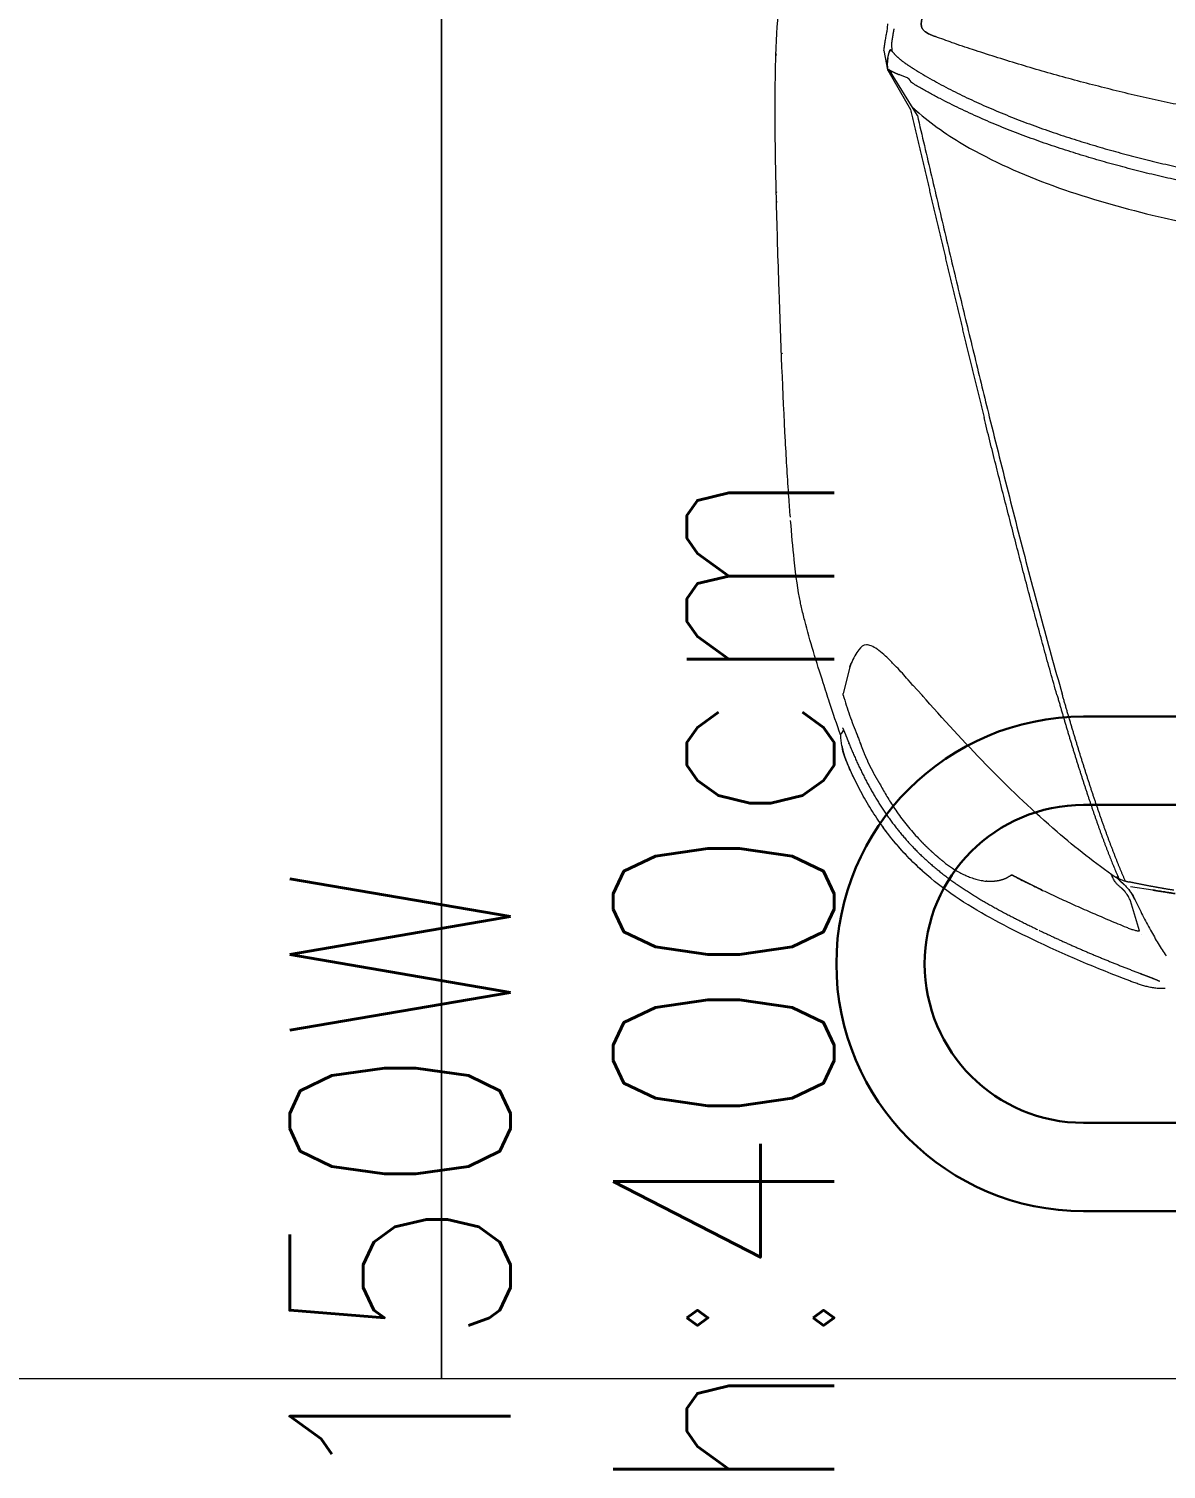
# Model space of a CAD drawing. Extents: x -2012 to 34975, y -1043 to 8321.
# Drawn here: x 33527.7 to 33656.5, y 1396.8 to 1559.9 of the extents above; entities that cross this region are included whole.
import ezdxf
from ezdxf.xclip import XClip

# ---------------------------------------------------------------- set-up
doc = ezdxf.new("R2010")
doc.units = 0
doc.header["$LTSCALE"] = 25
doc.header["$XCLIPFRAME"] = 0
doc.layers.get('0').update_dxf_attribs({"color": 9, "lineweight": 9})
for name, color, linetype, lineweight in [('04', 9, 'Continuous', 9), ('06D', 9, 'Continuous', 9), ('E-KABLO', 7, 'Continuous', 30), ('E-SOKAK AYDINLATMA ARMATÜRÜ', 7, 'Continuous', 30), ('E-YAZI', 7, 'Continuous', 30)]:
    doc.layers.add(name, color=color, linetype=linetype, lineweight=lineweight)
doc.styles.add('E-YAZI', font='txttw.shx')

# ---------------------------------------------------------------- blocks, each defined once
blk = doc.blocks.new('p-araba-polo')
for p, q in [((0.1556, -0.3961), (0.1593, -0.4217)), ((0.1094, -0.4114), (0.1433, -0.4214)), ((0.1683, -0.4355), (0.17, -0.4382)), ((0.172, -0.4427), (0.1727, -0.4429)), ((0.1727, -0.4429), (0.1735, -0.4432)), ((0.3712, -0.653), (0.3749, -0.6562)), ((0.3749, -0.6562), (0.3764, -0.6575)), ((0.3875, -0.668), (0.3764, -0.6575)), ((1.033, -0.6629), (1.0852, -0.695)), ((1.0841, -0.6962), (1.0396, -0.6705)), ((1.1066, -0.7007), (1.0845, -0.6967)), ((1.1134, -0.6923), (1.1062, -0.6918)), ((1.1073, -0.6936), (1.1062, -0.6918)), ((1.1134, -0.6923), (1.1134, -0.6923)), ((1.1367, -0.6968), (1.1276, -0.6974)), ((0.4278, -0.7293), (0.4248, -0.7314)), ((0.3189, -0.7483), (0.328, -0.7495)), ((0.3334, -0.7485), (0.3346, -0.7476)), ((0.3344, -0.7478), (0.3365, -0.7464)), ((0.4081, -0.7394), (0.3783, -0.7469))]:
    blk.add_line(p, q)
at = {"flags": 128}
for points in [[(0.3874, -0.668), (0.3906, -0.6707), (0.3938, -0.6734)], [(0.4171, -0.6952), (0.4181, -0.6962), (0.4193, -0.6975), (0.4207, -0.699)], [(0.427, -0.7064), (0.4277, -0.7072), (0.4282, -0.7081)]]:
    blk.add_lwpolyline(points, dxfattribs=at)
for points, degree, knots in [([(0.92, -0.3968), (0.9028, -0.3261), (0.8804, -0.1943), (0.8718, -0.0608), (0.8718, 0)], 3, [0, 0, 0, 0, 0.54461, 1, 1, 1, 1]), ([(1.007, 0), (1.0071, -0.0093), (1.0072, -0.0278), (1.0078, -0.0557), (1.0089, -0.0835), (1.0105, -0.1113), (1.0124, -0.1391), (1.0149, -0.1668), (1.0177, -0.1945), (1.0209, -0.2221), (1.0246, -0.2497), (1.0287, -0.2773), (1.0332, -0.3047), (1.0381, -0.3322), (1.0434, -0.3595), (1.049, -0.3867), (1.0551, -0.4139), (1.0616, -0.441), (1.0684, -0.468), (1.0756, -0.4949), (1.0831, -0.5217), (1.091, -0.5484), (1.0965, -0.5661), (1.0993, -0.5749)], 3, [0, 0, 0, 0, 0.047619, 0.095238, 0.142857, 0.190476, 0.238095, 0.285714, 0.333333, 0.380952, 0.428571, 0.47619, 0.523809, 0.571428, 0.619047, 0.666666, 0.714285, 0.761904, 0.809523, 0.857143, 0.904762, 0.952381, 1, 1, 1, 1]), ([(0.1516, -0.371), (0.1519, -0.373), (0.1526, -0.3768), (0.1532, -0.3806), (0.1535, -0.3825)], 3, [0, 0, 0, 0, 0.500002, 1, 1, 1, 1]), ([(0.044, -0.3824), (0.044, -0.3841), (0.0439, -0.3875), (0.0443, -0.3927), (0.0451, -0.3978), (0.0462, -0.4028), (0.0476, -0.4078), (0.0492, -0.4127), (0.0509, -0.4176), (0.0521, -0.4208), (0.0527, -0.4224)], 3, [0, 0, 0, 0, 0.124987, 0.249975, 0.374965, 0.49996, 0.624964, 0.749973, 0.874985, 1, 1, 1, 1]), ([(0.0615, -0.4113), (0.0608, -0.4095), (0.0594, -0.4057), (0.0572, -0.4), (0.0549, -0.3942), (0.0534, -0.3907), (0.0526, -0.3888)], 3, [0, 0, 0, 0, 0.242914, 0.490387, 0.743262, 1, 1, 1, 1]), ([(0.1449, -0.4166), (0.1418, -0.4151), (0.1357, -0.4122), (0.127, -0.4078), (0.1185, -0.4034), (0.1103, -0.399), (0.1024, -0.3945), (0.0949, -0.3901), (0.0878, -0.3856), (0.0833, -0.3826), (0.0811, -0.3811)], 3, [0, 0, 0, 0, 0.125001, 0.250002, 0.375002, 0.500003, 0.625003, 0.750002, 0.875001, 1, 1, 1, 1]), ([(0.1535, -0.3825), (0.1538, -0.3848), (0.1545, -0.3893), (0.1553, -0.3939), (0.1556, -0.3961)], 3, [0, 0, 0, 0, 0.499954, 1, 1, 1, 1]), ([(0.1135, -0.4261), (0.1129, -0.4247), (0.1118, -0.422), (0.1104, -0.4178), (0.1095, -0.414), (0.1094, -0.4122), (0.1094, -0.4114)], 3, [0, 0, 0, 0, 0.270369, 0.539534, 0.807022, 1, 1, 1, 1]), ([(0.1433, -0.4214), (0.145, -0.4222), (0.1483, -0.4238), (0.1515, -0.426), (0.1531, -0.4271)], 3, [0, 0, 0, 0, 0.500778, 1, 1, 1, 1]), ([(0.1553, -0.4228), (0.1545, -0.4221), (0.1529, -0.4209), (0.1502, -0.4193), (0.1476, -0.4179), (0.1458, -0.417), (0.1449, -0.4166)], 3, [0, 0, 0, 0, 0.248986, 0.49846, 0.748736, 1, 1, 1, 1]), ([(0.1619, -0.4288), (0.1608, -0.4277), (0.1586, -0.4255), (0.1564, -0.4237), (0.1553, -0.4228)], 3, [0, 0, 0, 0, 0.500116, 1, 1, 1, 1]), ([(0.1658, -0.4273), (0.1656, -0.4266), (0.1653, -0.4252), (0.165, -0.4237), (0.1648, -0.423)], 3, [0, 0, 0, 0, 0.499348, 1, 1, 1, 1]), ([(0.1553, -0.521), (0.1524, -0.5147), (0.1464, -0.5022), (0.1379, -0.4833), (0.1296, -0.4643), (0.1214, -0.4453), (0.1161, -0.4325), (0.1135, -0.4261)], 3, [0, 0, 0, 0, 0.199959, 0.399928, 0.599921, 0.799944, 1, 1, 1, 1]), ([(0.1531, -0.4271), (0.1539, -0.4278), (0.1555, -0.429), (0.1569, -0.4305), (0.1576, -0.4313)], 3, [0, 0, 0, 0, 0.5173, 1, 1, 1, 1]), ([(0.1576, -0.4313), (0.1582, -0.4321), (0.1596, -0.4337), (0.1616, -0.4362), (0.1632, -0.4376), (0.1641, -0.4383)], 3, [0, 0, 0, 0, 0.335072, 0.667573, 1, 1, 1, 1]), ([(0.1641, -0.4383), (0.1647, -0.4387), (0.1659, -0.4396), (0.1678, -0.4407), (0.1692, -0.4414), (0.1699, -0.4417)], 3, [0, 0, 0, 0, 0.333542, 0.667239, 1, 1, 1, 1]), ([(0.1691, -0.435), (0.1686, -0.4342), (0.1676, -0.4326), (0.1665, -0.43), (0.1661, -0.4282), (0.1658, -0.4273)], 3, [0, 0, 0, 0, 0.333479, 0.665683, 1, 1, 1, 1]), ([(0.1684, -0.4358), (0.1683, -0.4356), (0.1677, -0.4351), (0.1672, -0.4346), (0.1668, -0.4342)], 3, [0, 0, 0, 0, 0.227086, 1, 1, 1, 1]), ([(0.17, -0.4382), (0.1858, -0.4614), (0.2457, -0.5368), (0.3175, -0.6057), (0.3712, -0.653)], 3, [0, 0, 0, 0, 0.290843, 1, 1, 1, 1]), ([(0.3769, -0.5048), (0.3854, -0.5073), (0.4025, -0.5121), (0.4283, -0.5193), (0.4542, -0.5264), (0.4802, -0.5334), (0.5063, -0.5403), (0.5325, -0.5472), (0.5587, -0.554), (0.5851, -0.5608), (0.6115, -0.5675), (0.6379, -0.5742), (0.6644, -0.5808), (0.6821, -0.5852), (0.6909, -0.5874)], 3, [0, 0, 0, 0, 0.083342, 0.166682, 0.25, 0.333306, 0.416615, 0.499936, 0.583268, 0.666606, 0.749946, 0.83329, 0.916643, 1, 1, 1, 1]), ([(0.6916, -0.5814), (0.6764, -0.5776), (0.6461, -0.5701), (0.6008, -0.5587), (0.5557, -0.5472), (0.5107, -0.5355), (0.4661, -0.5235), (0.4216, -0.5114), (0.3923, -0.5031), (0.3777, -0.4989)], 3, [0, 0, 0, 0, 0.142912, 0.285805, 0.428682, 0.57154, 0.714362, 0.857157, 1, 1, 1, 1]), ([(0.172, -0.5544), (0.1691, -0.5489), (0.1634, -0.5378), (0.158, -0.5266), (0.1553, -0.521)], 3, [0, 0, 0, 0, 0.499946, 1, 1, 1, 1]), ([(0.0999, -0.5329), (0.1137, -0.5611), (0.1417, -0.6167), (0.1884, -0.6724), (0.2204, -0.6972), (0.2284, -0.7028)], 3, [0, 0, 0, 0, 0.436314, 0.862947, 1, 1, 1, 1]), ([(0.1721, -0.5572), (0.1723, -0.557), (0.1726, -0.5565), (0.1725, -0.5554), (0.1722, -0.5547), (0.172, -0.5544)], 3, [0, 0, 0, 0, 0.34173, 0.655167, 1, 1, 1, 1]), ([(0.1811, -0.6243), (0.18, -0.6226), (0.1777, -0.619), (0.1747, -0.6135), (0.172, -0.6079), (0.1698, -0.6023), (0.1679, -0.5965), (0.1664, -0.5907), (0.1659, -0.5869), (0.1656, -0.585)], 3, [0, 0, 0, 0, 0.14287, 0.285738, 0.428603, 0.571464, 0.714319, 0.857165, 1, 1, 1, 1]), ([(1.033, -0.6629), (1.0101, -0.6576), (0.9644, -0.6469), (0.8959, -0.6308), (0.8275, -0.6145), (0.7594, -0.598), (0.7142, -0.5869), (0.6916, -0.5814)], 3, [0, 0, 0, 0, 0.200074, 0.400125, 0.600159, 0.800117, 1, 1, 1, 1]), ([(1.0993, -0.5749), (1.102, -0.5834), (1.1072, -0.5996), (1.1147, -0.6221), (1.1199, -0.6361), (1.1222, -0.6424)], 3, [0, 0, 0, 0, 0.374907, 0.71679, 1, 1, 1, 1]), ([(0.1875, -0.633), (0.1864, -0.6316), (0.1842, -0.6288), (0.1821, -0.6258), (0.1811, -0.6243)], 3, [0, 0, 0, 0, 0.500031, 1, 1, 1, 1]), ([(1.1426, -0.6577), (1.141, -0.658), (1.1379, -0.6585), (1.1335, -0.6585), (1.1295, -0.6564), (1.1265, -0.6525), (1.1242, -0.6477), (1.1229, -0.6442), (1.1222, -0.6424)], 3, [0, 0, 0, 0, 0.19548, 0.351811, 0.493077, 0.645392, 0.816793, 1, 1, 1, 1]), ([(1.1222, -0.6424), (1.1229, -0.6442), (1.1242, -0.6477), (1.1265, -0.6525), (1.1295, -0.6564), (1.1335, -0.6585), (1.1379, -0.6585), (1.141, -0.658), (1.1426, -0.6577)], 3, [0, 0, 0, 0, 0.183207, 0.354608, 0.506923, 0.648189, 0.80452, 1, 1, 1, 1]), ([(0.1774, -0.6572), (0.18, -0.6601), (0.1853, -0.6658), (0.1936, -0.6741), (0.2022, -0.6821), (0.2111, -0.6897), (0.2203, -0.697), (0.2298, -0.7039), (0.2395, -0.7105), (0.2494, -0.7168), (0.2595, -0.7227), (0.2698, -0.7283), (0.2803, -0.7337), (0.2874, -0.737), (0.2909, -0.7387)], 3, [0, 0, 0, 0, 0.083333, 0.166665, 0.249997, 0.333329, 0.416662, 0.499995, 0.583328, 0.666661, 0.749996, 0.83333, 0.916665, 1, 1, 1, 1]), ([(0.2501, -0.6901), (0.2474, -0.6883), (0.2421, -0.6847), (0.2343, -0.679), (0.2268, -0.6729), (0.2194, -0.6665), (0.2145, -0.662), (0.2121, -0.6598)], 3, [0, 0, 0, 0, 0.200084, 0.400065, 0.600042, 0.800036, 1, 1, 1, 1]), ([(1.0739, -0.6723), (1.0744, -0.6729), (1.0755, -0.6741), (1.0761, -0.6756), (1.0764, -0.6763)], 3, [0, 0, 0, 0, 0.499911, 1, 1, 1, 1]), ([(1.0764, -0.6763), (1.0769, -0.6775), (1.0778, -0.68), (1.0787, -0.6824), (1.0792, -0.6836)], 3, [0, 0, 0, 0, 0.511036, 1, 1, 1, 1]), ([(0.2762, -0.7056), (0.2741, -0.7045), (0.2697, -0.7021), (0.2632, -0.6983), (0.2566, -0.6943), (0.2523, -0.6915), (0.2501, -0.6901)], 3, [0, 0, 0, 0, 0.240377, 0.493552, 0.746754, 1, 1, 1, 1]), ([(1.0835, -0.6949), (1.0835, -0.6949), (1.0835, -0.6949), (1.0835, -0.6949), (1.0835, -0.6949), (1.0835, -0.6949), (1.0835, -0.6949), (1.0835, -0.6949), (1.0835, -0.6949), (1.0835, -0.6949), (1.0835, -0.6949)], 5, [0, 0, 0, 0, 0, 0, 1, 1, 1, 1, 1, 1.000001, 1.000001, 1.000001, 1.000001, 1.000001, 1.000001]), ([(1.0853, -0.6968), (1.0851, -0.6968), (1.0847, -0.6968), (1.0844, -0.6966), (1.0841, -0.6965), (1.0841, -0.6963), (1.0841, -0.6962)], 3, [0, 0, 0, 0, 0.226641, 0.489612, 0.73866, 1, 1, 1, 1]), ([(1.093, -0.6968), (1.0925, -0.6969), (1.0916, -0.6969), (1.0908, -0.6969), (1.0904, -0.6969)], 3, [0, 0, 0, 0, 0.627101, 1, 1, 1, 1]), ([(1.0954, -0.6966), (1.095, -0.6967), (1.0942, -0.6968), (1.0934, -0.6968), (1.093, -0.6968)], 3, [0, 0, 0, 0, 0.505636, 1, 1, 1, 1]), ([(1.1073, -0.6936), (1.1072, -0.6936), (1.107, -0.6938), (1.1066, -0.6939), (1.1062, -0.6941), (1.106, -0.6942)], 3, [0, 0, 0, 0, 0.23445, 0.472231, 1, 1, 1, 1]), ([(1.1066, -0.7007), (1.1085, -0.7005), (1.1121, -0.7001), (1.1174, -0.6992), (1.1226, -0.6983), (1.1259, -0.6977), (1.1276, -0.6974)], 3, [0, 0, 0, 0, 0.249853, 0.499728, 0.749768, 1, 1, 1, 1]), ([(1.1075, -0.6933), (1.1074, -0.6934), (1.1074, -0.6935), (1.1073, -0.6935), (1.1073, -0.6936)], 3, [0, 0, 0, 0, 0.501057, 1, 1, 1, 1]), ([(0.3314, -0.7312), (0.3306, -0.7308), (0.3289, -0.7302), (0.3265, -0.7292), (0.3241, -0.7283), (0.3217, -0.7274), (0.3202, -0.7269), (0.3195, -0.7266)], 3, [0, 0, 0, 0, 0.19886, 0.400952, 0.606006, 0.809658, 1, 1, 1, 1]), ([(0.3764, -0.7468), (0.3726, -0.7457), (0.3649, -0.7434), (0.3536, -0.7396), (0.3424, -0.7356), (0.3351, -0.7327), (0.3314, -0.7312)], 3, [0, 0, 0, 0, 0.250001, 0.500002, 0.750003, 1, 1, 1, 1]), ([(0.2909, -0.7387), (0.2938, -0.74), (0.2996, -0.7426), (0.3085, -0.7459), (0.3146, -0.7476), (0.3178, -0.7481)], 3, [0, 0, 0, 0, 0.333411, 0.666747, 1, 1, 1, 1]), ([(0.3308, -0.7495), (0.3436, -0.7542), (0.3636, -0.7609), (0.3938, -0.7706), (0.4254, -0.7806), (0.4544, -0.789), (0.4711, -0.793), (0.4757, -0.7941)], 3, [0, 0, 0, 0, 0.260213, 0.420209, 0.662967, 0.897224, 1, 1, 1, 1]), ([(0.4758, -0.7941), (0.4779, -0.7946), (0.4931, -0.7978), (0.5106, -0.8003), (0.5297, -0.8023)], 3, [0, 0, 0, 0, 0.124213, 1, 1, 1, 1]), ([(0.578, -0.8067), (0.5852, -0.8073), (0.6136, -0.8094), (0.6943, -0.8142), (0.7938, -0.8181), (0.9022, -0.8216), (0.9869, -0.8238), (1.0486, -0.8241), (1.0808, -0.8236)], 3, [0, 0, 0, 0, 0.049552, 0.182368, 0.511137, 0.607099, 0.78604, 1, 1, 1, 1]), ([(0.5894, -0.8074), (0.5894, -0.8074), (0.5894, -0.8074), (0.5894, -0.8074), (0.5894, -0.8074), (0.5894, -0.8074), (0.5894, -0.8074), (0.5894, -0.8074), (0.5894, -0.8074), (0.5894, -0.8074), (0.5894, -0.8074), (0.5894, -0.8074), (0.5894, -0.8074), (0.5894, -0.8074), (0.5894, -0.8074)], 7, [0, 0, 0, 0, 0, 0, 0, 0, 1, 1, 1, 1, 1, 1, 1, 1, 1, 1, 1, 1, 1, 1, 1])]:
    blk.add_open_spline(points, degree=degree, knots=knots)
for points, degree in [([(0.9187, 0), (0.9187, -0.0992), (0.9262, -0.1979), (0.9398, -0.2961), (0.9595, -0.3936), (0.9846, -0.4892), (1.0189, -0.5845), (1.0701, -0.6696)], 7), ([(1.0853, -0.6665), (1.0348, -0.5843), (0.9999, -0.4894), (0.9745, -0.3944), (0.9546, -0.2963), (0.9409, -0.1982), (0.9333, -0.099), (0.9333, 0)], 7), ([(0.1535, -0.3825), (0.1532, -0.3809), (0.1529, -0.3793), (0.1527, -0.3776), (0.1524, -0.376), (0.1522, -0.3743), (0.1519, -0.3727), (0.1516, -0.371)], 7), ([(0.1554, -0.3724), (0.157, -0.3826), (0.1588, -0.3928), (0.1607, -0.403), (0.1627, -0.4132), (0.1648, -0.423)], 5), ([(0.053, -0.3896), (0.0528, -0.3896), (0.0527, -0.3894), (0.0526, -0.3892), (0.0526, -0.389), (0.0526, -0.3888)], 5), ([(0.0615, -0.4113), (0.0603, -0.4081), (0.0591, -0.4049), (0.0579, -0.4017), (0.0566, -0.3984), (0.0553, -0.3951), (0.0539, -0.3919), (0.0526, -0.3888)], 7), ([(0.1556, -0.3961), (0.1553, -0.3942), (0.155, -0.3923), (0.1546, -0.3903), (0.1543, -0.3884), (0.154, -0.3864), (0.1538, -0.3845), (0.1535, -0.3825)], 7), ([(0.996, -0.6037), (0.96, -0.5393), (0.9375, -0.4684), (0.92, -0.3968)], 3), ([(0.0527, -0.4224), (0.0527, -0.4224), (0.0527, -0.4223)], 2), ([(0.0527, -0.4223), (0.0527, -0.4224), (0.0527, -0.4224)], 2), ([(0.0527, -0.4224), (0.0668, -0.4598), (0.0826, -0.4968), (0.0999, -0.5329)], 3), ([(0.0616, -0.4115), (0.0615, -0.4115), (0.0614, -0.4115), (0.0614, -0.4115), (0.0615, -0.4114), (0.0615, -0.4113)], 5), ([(0.0616, -0.4115), (0.0615, -0.4115), (0.0614, -0.4115), (0.0614, -0.4115), (0.0615, -0.4114), (0.0615, -0.4113)], 5), ([(0.1101, -0.5251), (0.1025, -0.5092), (0.0951, -0.4931), (0.0879, -0.477), (0.081, -0.4607), (0.0743, -0.4443), (0.0678, -0.4279), (0.0615, -0.4113)], 7), ([(0.1058, -0.4093), (0.1058, -0.4093), (0.1058, -0.4094), (0.1058, -0.4094), (0.1058, -0.4094), (0.1058, -0.4094), (0.1058, -0.4094), (0.1058, -0.4094)], 7), ([(0.1058, -0.4093), (0.1058, -0.4094), (0.1058, -0.4094), (0.1058, -0.4094)], 3), ([(0.1449, -0.4166), (0.1466, -0.4174), (0.1484, -0.4183), (0.1502, -0.4192), (0.152, -0.4203), (0.1537, -0.4215), (0.1553, -0.4228)], 6), ([(0.1658, -0.4273), (0.1656, -0.4265), (0.1654, -0.4256), (0.1652, -0.4247), (0.165, -0.4239), (0.1648, -0.423)], 5), ([(0.1531, -0.4271), (0.1538, -0.4277), (0.1545, -0.4282), (0.1552, -0.4288), (0.1558, -0.4294), (0.1564, -0.43), (0.157, -0.4306), (0.1576, -0.4313)], 7), ([(0.1619, -0.4288), (0.1628, -0.4298), (0.1636, -0.4307), (0.1644, -0.4316), (0.1652, -0.4325), (0.166, -0.4334), (0.1668, -0.4342)], 6), ([(0.1668, -0.4342), (0.1658, -0.4332), (0.1648, -0.4321), (0.1639, -0.431), (0.163, -0.43), (0.1619, -0.4288)], 5), ([(0.1658, -0.4273), (0.1921, -0.4388), (0.2207, -0.4497), (0.2508, -0.4602), (0.2818, -0.4704), (0.3133, -0.4801), (0.3453, -0.4896), (0.3777, -0.4989)], 7), ([(0.1706, -0.4373), (0.1701, -0.4365), (0.1696, -0.4358), (0.1691, -0.435)], 3), ([(0.3769, -0.5048), (0.3446, -0.4956), (0.3126, -0.4861), (0.2815, -0.4765), (0.2514, -0.4666), (0.2221, -0.4565), (0.1943, -0.4459), (0.1691, -0.435)], 7), ([(0.1706, -0.4373), (0.1703, -0.4368), (0.17, -0.4364), (0.1697, -0.4359), (0.1693, -0.4355), (0.1691, -0.435)], 5), ([(0.1699, -0.4417), (0.1707, -0.4421), (0.1715, -0.4424), (0.1724, -0.4428)], 3), ([(0.1724, -0.4428), (0.1717, -0.4425), (0.171, -0.4422), (0.1703, -0.4419)], 3), ([(0.1731, -0.4427), (0.173, -0.4429), (0.1729, -0.443), (0.1727, -0.4429), (0.1726, -0.4429), (0.1724, -0.4428)], 5), ([(0.1724, -0.4428), (0.1726, -0.4429), (0.1727, -0.4429), (0.1729, -0.443), (0.173, -0.4429), (0.1731, -0.4427)], 5), ([(0.1724, -0.4428), (0.1726, -0.4429), (0.1728, -0.443), (0.1729, -0.443), (0.1731, -0.4431), (0.1733, -0.4432), (0.1735, -0.4432)], 6), ([(0.1724, -0.4428), (0.1727, -0.443), (0.1731, -0.4431), (0.1735, -0.4432)], 3), ([(0.1553, -0.521), (0.1585, -0.5277), (0.1618, -0.5344), (0.1652, -0.5411), (0.1685, -0.5478), (0.172, -0.5544)], 5), ([(0.0999, -0.5329), (0.0999, -0.5329), (0.1, -0.5328)], 2), ([(0.1, -0.5328), (0.0999, -0.5329), (0.0999, -0.5329)], 2), ([(0.1949, -0.6585), (0.1794, -0.6422), (0.1652, -0.6246), (0.1526, -0.6059), (0.1412, -0.5866), (0.1306, -0.5668), (0.1206, -0.5469), (0.1109, -0.5267)], 7), ([(0.172, -0.5544), (0.1723, -0.555), (0.1726, -0.5556), (0.1728, -0.5563), (0.1724, -0.5568), (0.1721, -0.5572)], 5), ([(0.1721, -0.5572), (0.1688, -0.5617), (0.1665, -0.5669), (0.1652, -0.5727), (0.165, -0.5788), (0.1656, -0.585)], 5), ([(1.0396, -0.6705), (0.9891, -0.6587), (0.9388, -0.647), (0.8888, -0.6352), (0.839, -0.6234), (0.7894, -0.6115), (0.7401, -0.5995), (0.6909, -0.5874)], 7), ([(1.0354, -0.6609), (1.0204, -0.6432), (1.0073, -0.6239), (0.996, -0.6037)], 3), ([(0.1875, -0.633), (0.1921, -0.6388), (0.1969, -0.6443), (0.2018, -0.6497), (0.2069, -0.6548), (0.2121, -0.6598)], 5), ([(0.195, -0.6586), (0.1949, -0.6586), (0.1949, -0.6586), (0.1949, -0.6586), (0.1949, -0.6585), (0.1949, -0.6585)], 5), ([(0.3217, -0.7403), (0.3016, -0.7322), (0.2819, -0.7231), (0.2626, -0.713), (0.244, -0.7016), (0.2263, -0.6886), (0.21, -0.6742), (0.1949, -0.6585)], 7), ([(0.3712, -0.6529), (0.3712, -0.6531), (0.3712, -0.6531), (0.3714, -0.6529)], 3), ([(0.3749, -0.6561), (0.3748, -0.6562), (0.3749, -0.6563), (0.375, -0.6562)], 3), ([(0.3749, -0.6561), (0.3748, -0.6562), (0.3749, -0.6563), (0.375, -0.6562)], 3), ([(0.3756, -0.655), (0.3756, -0.655), (0.3756, -0.655), (0.3756, -0.655), (0.3756, -0.655), (0.3756, -0.655)], 5), ([(0.3756, -0.655), (0.3756, -0.655), (0.3756, -0.655), (0.3756, -0.655), (0.3756, -0.655), (0.3756, -0.655)], 5), ([(0.3876, -0.668), (0.3876, -0.668), (0.3875, -0.668), (0.3874, -0.668)], 3), ([(0.3874, -0.668), (0.3875, -0.668), (0.3875, -0.668), (0.3875, -0.668), (0.3876, -0.668), (0.3876, -0.668)], 5), ([(1.0419, -0.6684), (1.0406, -0.6669), (1.0392, -0.6654), (1.0379, -0.6639), (1.0366, -0.6624), (1.0354, -0.6609)], 5), ([(1.0354, -0.6609), (1.0366, -0.6624), (1.0379, -0.6639), (1.0392, -0.6654), (1.0406, -0.6669), (1.0419, -0.6684)], 5), ([(1.0412, -0.6668), (1.0411, -0.6669), (1.041, -0.667), (1.0408, -0.6672)], 3), ([(1.0412, -0.6668), (1.0411, -0.6668), (1.0411, -0.6669), (1.041, -0.667), (1.0409, -0.6671), (1.0408, -0.6672)], 5), ([(1.0418, -0.6684), (1.0419, -0.6684), (1.0419, -0.6684), (1.0419, -0.6684), (1.0419, -0.6684), (1.0419, -0.6684), (1.0419, -0.6684)], 6), ([(1.0419, -0.6684), (1.0419, -0.6684), (1.0419, -0.6684), (1.0419, -0.6684), (1.0419, -0.6684), (1.0419, -0.6684), (1.0419, -0.6684)], 6), ([(1.0853, -0.6665), (1.0897, -0.6737), (1.0944, -0.6806), (1.0995, -0.687), (1.1062, -0.6918)], 4), ([(0.3938, -0.6734), (0.3987, -0.6777), (0.4036, -0.682), (0.4082, -0.6864)], 3), ([(1.07, -0.6707), (1.07, -0.6707), (1.07, -0.6707), (1.07, -0.6707), (1.07, -0.6707), (1.07, -0.6707)], 5), ([(1.07, -0.6707), (1.07, -0.6707), (1.07, -0.6707), (1.07, -0.6707), (1.07, -0.6707), (1.07, -0.6707)], 5), ([(1.0701, -0.6696), (1.0708, -0.6699), (1.0714, -0.6703), (1.0721, -0.6707), (1.0728, -0.6713), (1.0733, -0.6717), (1.0739, -0.6723)], 6), ([(1.0847, -0.695), (1.0835, -0.6928), (1.0823, -0.6905), (1.0812, -0.6883), (1.0802, -0.686), (1.0792, -0.6836)], 5), ([(0.4082, -0.6864), (0.4113, -0.6894), (0.4143, -0.6923), (0.4171, -0.6952)], 3), ([(0.4207, -0.699), (0.423, -0.7016), (0.4252, -0.704), (0.427, -0.7064)], 3), ([(1.0819, -0.692), (1.0819, -0.692), (1.0819, -0.692), (1.0819, -0.6919)], 3), ([(1.0835, -0.6949), (1.0837, -0.6952), (1.0838, -0.6954), (1.0839, -0.6957), (1.084, -0.6959), (1.0841, -0.6962)], 5), ([(1.0852, -0.695), (1.0851, -0.695), (1.085, -0.695), (1.0849, -0.695), (1.0848, -0.695), (1.0846, -0.695)], 5), ([(1.0847, -0.695), (1.0849, -0.695), (1.085, -0.695), (1.0852, -0.695)], 3), ([(1.0856, -0.6968), (1.0855, -0.6968), (1.0854, -0.6968), (1.0853, -0.6968)], 3), ([(1.0895, -0.6969), (1.0887, -0.6969), (1.088, -0.6968), (1.0872, -0.6968), (1.0864, -0.6968), (1.0856, -0.6968)], 5), ([(1.0904, -0.6969), (1.0901, -0.6969), (1.0898, -0.6969), (1.0895, -0.6969)], 3), ([(1.093, -0.6968), (1.0935, -0.6968), (1.094, -0.6968), (1.0944, -0.6967), (1.0949, -0.6967), (1.0954, -0.6966)], 5), ([(1.0954, -0.6966), (1.0957, -0.6966), (1.0959, -0.6965), (1.0962, -0.6965), (1.0964, -0.6964), (1.0967, -0.6964)], 5), ([(1.0967, -0.6964), (1.0963, -0.6965), (1.0958, -0.6965), (1.0954, -0.6966)], 3), ([(1.0967, -0.6964), (1.0969, -0.6964), (1.0972, -0.6963), (1.0974, -0.6963), (1.0977, -0.6962), (1.0979, -0.6962)], 5), ([(1.0979, -0.6962), (1.0975, -0.6963), (1.0971, -0.6963), (1.0967, -0.6964)], 3), ([(1.0979, -0.6962), (1.0992, -0.696), (1.1005, -0.6957), (1.1018, -0.6955), (1.103, -0.6951), (1.1043, -0.6947)], 5), ([(1.1043, -0.6947), (1.1046, -0.6947), (1.1048, -0.6946), (1.1051, -0.6945), (1.1054, -0.6944), (1.1056, -0.6943)], 5), ([(1.1056, -0.6943), (1.1052, -0.6945), (1.1048, -0.6946), (1.1043, -0.6947)], 3), ([(1.1056, -0.6943), (1.1057, -0.6943), (1.1058, -0.6942), (1.1059, -0.6942), (1.1059, -0.6942), (1.106, -0.6942)], 5), ([(1.106, -0.6942), (1.1059, -0.6942), (1.1057, -0.6943), (1.1056, -0.6943)], 3), ([(1.106, -0.6942), (1.1063, -0.6941), (1.1065, -0.694), (1.1067, -0.6939), (1.107, -0.6937), (1.1073, -0.6936)], 5), ([(1.106, -0.6942), (1.106, -0.6942), (1.106, -0.6942), (1.106, -0.6942)], 3), ([(1.1062, -0.6922), (1.1062, -0.6921), (1.1062, -0.6921), (1.1062, -0.692), (1.1062, -0.692), (1.1062, -0.6919)], 5), ([(1.1062, -0.6922), (1.1062, -0.6921), (1.1062, -0.6921), (1.1062, -0.692), (1.1062, -0.692), (1.1062, -0.6919)], 5), ([(1.1062, -0.6919), (1.1062, -0.6919), (1.1062, -0.6919), (1.1062, -0.6919), (1.1062, -0.6919), (1.1062, -0.6919)], 5), ([(1.1062, -0.6919), (1.1062, -0.6919), (1.1062, -0.6919), (1.1062, -0.6919)], 3), ([(1.1073, -0.6936), (1.1073, -0.6935), (1.1074, -0.6935), (1.1074, -0.6934), (1.1074, -0.6934), (1.1075, -0.6933)], 5), ([(1.131, -0.6895), (1.1285, -0.6899), (1.126, -0.6904), (1.1235, -0.6908), (1.121, -0.6912), (1.1184, -0.6916), (1.1159, -0.6919), (1.1134, -0.6923)], 7), ([(0.2765, -0.7057), (0.2764, -0.7057), (0.2762, -0.7056), (0.2761, -0.7056), (0.276, -0.7055), (0.276, -0.7054)], 5), ([(0.2765, -0.7057), (0.2764, -0.7057), (0.2762, -0.7056), (0.2761, -0.7056), (0.276, -0.7055), (0.276, -0.7054)], 5), ([(0.3195, -0.7266), (0.3131, -0.7243), (0.3067, -0.7217), (0.3004, -0.7189), (0.2941, -0.7159), (0.288, -0.7127), (0.2819, -0.7091), (0.276, -0.7054)], 7), ([(0.4282, -0.7081), (0.4316, -0.7131), (0.4335, -0.7174), (0.4334, -0.7204)], 3), ([(0.3228, -0.7278), (0.322, -0.7276), (0.3213, -0.7275), (0.3207, -0.7272), (0.3201, -0.7269), (0.3195, -0.7266)], 5), ([(0.3228, -0.7278), (0.322, -0.7276), (0.3213, -0.7275), (0.3207, -0.7272), (0.3201, -0.7269), (0.3195, -0.7266)], 5), ([(0.3291, -0.7303), (0.3291, -0.7303), (0.3291, -0.7303), (0.3291, -0.7303), (0.3291, -0.7303), (0.3291, -0.7303), (0.3291, -0.7303), (0.3291, -0.7303), (0.3291, -0.7303), (0.3291, -0.7303)], 9), ([(0.3291, -0.7303), (0.3291, -0.7303), (0.3292, -0.7304), (0.3293, -0.7304), (0.3293, -0.7304), (0.3294, -0.7304), (0.3294, -0.7304), (0.3295, -0.7304), (0.3296, -0.7305), (0.3296, -0.7305)], 9), ([(0.3296, -0.7305), (0.3296, -0.7305), (0.3295, -0.7304), (0.3294, -0.7304), (0.3294, -0.7304), (0.3293, -0.7304), (0.3293, -0.7304), (0.3292, -0.7304), (0.3291, -0.7303), (0.3291, -0.7303)], 9), ([(0.3317, -0.7313), (0.3315, -0.7313), (0.3314, -0.7312), (0.3314, -0.7312), (0.3314, -0.7312), (0.3314, -0.7312)], 5), ([(0.3317, -0.7313), (0.3315, -0.7313), (0.3314, -0.7312), (0.3314, -0.7312), (0.3314, -0.7312), (0.3314, -0.7312)], 5), ([(0.4248, -0.7314), (0.4196, -0.7347), (0.4139, -0.7373), (0.4081, -0.7394)], 3), ([(0.4334, -0.7204), (0.4334, -0.7239), (0.4311, -0.7269), (0.4278, -0.7293)], 3), ([(0.2817, -0.7343), (0.2817, -0.7343), (0.2818, -0.7344), (0.2818, -0.7344)], 3), ([(0.284, -0.7354), (0.2863, -0.7365), (0.2886, -0.7376), (0.2909, -0.7387)], 3), ([(0.291, -0.7387), (0.2909, -0.7387), (0.2909, -0.7387)], 2), ([(0.3189, -0.7483), (0.3138, -0.7474), (0.3089, -0.7461), (0.3042, -0.7445), (0.2997, -0.7427), (0.2953, -0.7407), (0.2909, -0.7387)], 6), ([(0.3392, -0.7476), (0.3378, -0.7469), (0.3359, -0.746), (0.3336, -0.745), (0.3308, -0.7439), (0.3278, -0.7427), (0.3247, -0.7415), (0.3217, -0.7403)], 7), ([(0.3218, -0.7403), (0.3218, -0.7403), (0.3217, -0.7404), (0.3217, -0.7403), (0.3217, -0.7403), (0.3217, -0.7403)], 5), ([(0.3217, -0.7403), (0.3217, -0.7403), (0.3217, -0.7404), (0.3217, -0.7404), (0.3218, -0.7403), (0.3218, -0.7403)], 5), ([(0.328, -0.7495), (0.3299, -0.7499), (0.3326, -0.7491), (0.3334, -0.7485)], 3), ([(0.3342, -0.7479), (0.3342, -0.7479), (0.3342, -0.7479), (0.3343, -0.7479), (0.3343, -0.7479), (0.3343, -0.7479)], 5), ([(0.3342, -0.7479), (0.3342, -0.7479), (0.3343, -0.7479), (0.3343, -0.7479)], 3), ([(0.3392, -0.7476), (0.3389, -0.7475), (0.3386, -0.7474), (0.3383, -0.7472), (0.3379, -0.747), (0.3377, -0.7468)], 5), ([(0.3392, -0.7476), (0.339, -0.7475), (0.3387, -0.7474), (0.3385, -0.7473), (0.3382, -0.7472), (0.338, -0.747)], 5), ([(0.3764, -0.7468), (0.3768, -0.7469), (0.3772, -0.747), (0.3776, -0.747), (0.378, -0.7469), (0.3783, -0.7469)], 5), ([(0.4081, -0.7394), (0.4089, -0.7391), (0.4097, -0.7388), (0.4106, -0.7385), (0.4114, -0.7382), (0.4122, -0.7378), (0.4131, -0.7375)], 6), ([(0.5299, -0.8023), (0.5443, -0.8039), (0.5588, -0.8052), (0.5741, -0.8064)], 3), ([(0.7638, -0.8164), (0.7637, -0.8164), (0.7637, -0.8163), (0.7636, -0.8162), (0.7635, -0.8161), (0.7634, -0.8159)], 5), ([(0.7638, -0.8164), (0.7637, -0.8164), (0.7637, -0.8163), (0.7636, -0.8162), (0.7635, -0.8161), (0.7634, -0.8159)], 5), ([(0.9357, -0.8222), (0.9352, -0.8222), (0.9348, -0.8222), (0.9343, -0.8222)], 3), ([(0.9453, -0.8224), (0.9455, -0.8224), (0.9457, -0.8224), (0.9459, -0.8223), (0.9461, -0.8222), (0.9463, -0.8221)], 5), ([(0.9453, -0.8224), (0.9455, -0.8224), (0.9457, -0.8224), (0.9459, -0.8223), (0.9461, -0.8222), (0.9463, -0.8221)], 5), ([(1.0811, -0.8236), (1.0881, -0.8235), (1.0946, -0.8233), (1.1009, -0.8231)], 3), ([(1.1004, -0.8231), (1.1009, -0.8231), (1.1013, -0.8231), (1.1018, -0.8231), (1.1022, -0.823), (1.1026, -0.8229)], 5), ([(1.1026, -0.8229), (1.1022, -0.823), (1.1018, -0.8231), (1.1013, -0.8231), (1.1009, -0.8231), (1.1004, -0.8231)], 5), ([(1.1014, -0.8231), (1.1013, -0.8231), (1.1011, -0.8231), (1.101, -0.8231), (1.1008, -0.8231), (1.1007, -0.8231), (1.1006, -0.8231), (1.1004, -0.8231)], 7), ([(1.1004, -0.8231), (1.1008, -0.8231), (1.1011, -0.8231), (1.1015, -0.8231)], 3), ([(1.1009, -0.8231), (1.1242, -0.8223), (1.1443, -0.821), (1.1589, -0.8187)], 3)]:
    blk.add_open_spline(points, degree=degree)
blk = doc.blocks.new('SOKAK AYDINLATMA ARMATÜRÜ')
at = {"layer": 'E-SOKAK AYDINLATMA ARMATÜRÜ', "color": 4}
for p, q in [((-28, 81.18), (-28, 152.84)), ((-18, 91.18), (-18, 152.84)), ((18, 152.84), (18, 91.18)), ((28, 152.84), (28, 81.18)), ((-13, 86.18), (13, 86.18)), ((-23, 76.18), (23, 76.18)), ((-5, 0), (-5, 76.18)), ((5, 0), (5, 76.18))]:
    blk.add_line(p, q, dxfattribs=at)
at = {"layer": 'E-SOKAK AYDINLATMA ARMATÜRÜ', "color": 4, "const_width": 15.72}
blk.add_lwpolyline([(0, -7.86, 1), (0, 7.86, 1)], format="xyb", close=True, dxfattribs=at)
at = {"layer": 'E-SOKAK AYDINLATMA ARMATÜRÜ', "color": 4}
blk.add_circle((0, 0), 15.72, dxfattribs=at)
for centre, radius, start, end in [((0, 152.84), 28, 0, 180), ((0, 152.84), 18, 0, 180), ((-13, 91.18), 5, 180, 270), ((13, 91.18), 5, 270, 0), ((-23, 81.18), 5, 180, 270), ((23, 81.18), 5, 270, 0)]:
    blk.add_arc(centre, radius, start, end, dxfattribs=at)

msp = doc.modelspace()

# ---------------------------------------------------------------- linework, layer by layer
at = {"layer": '06D'}
for points in [[(33324.41, 1407.04), (33574.41, 1407.04), (33574.41, 1907.04), (33324.41, 1907.04)], [(33574.41, 1407.04), (33824.41, 1407.04), (33824.41, 1907.04), (33574.41, 1907.04)]]:
    msp.add_lwpolyline(points, close=True, dxfattribs=at)

# ---------------------------------------------------------------- block references
at = {"layer": '04'}
ref = msp.add_blockref('p-araba-polo', (33694.6, 1446.8), dxfattribs=dict(at, xscale=-100, yscale=100, zscale=100, rotation=270))
XClip(ref).set_block_clipping_path([(-0.0924763951, -0.9835002962), (4.0650970395, 0.9845199444)])
at = {"layer": 'E-KABLO', "color": 6, "rotation": 90}
msp.add_blockref('SOKAK AYDINLATMA ARMATÜRÜ', (33799.98, 1454), dxfattribs=at)

# ---------------------------------------------------------------- texts
at = {"layer": 'E-YAZI', "color": 3, "style": 'E-YAZI', "width": 0.8}
for s, p in [('h:400cm', (33618.88, 1393.35)), ('150W', (33582.24, 1393.35))]:
    msp.add_text(s, height=25, rotation=90, dxfattribs=at).set_placement(p)

doc.saveas('drawing.dxf')
